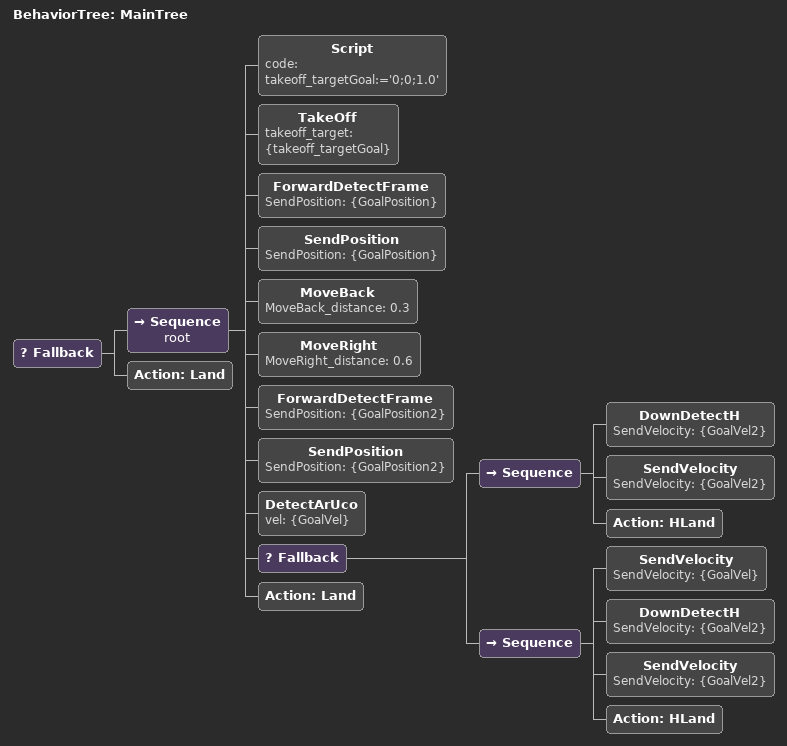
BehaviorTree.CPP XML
<root BTCPP_format="4" >
	<BehaviorTree ID="MainTree">
		<Fallback>
			<Sequence name="root">
				<Script    code=" takeoff_targetGoal:='0;0;1.0' " />
				<TakeOff   takeoff_target="{takeoff_targetGoal}" />
				<ForwardDetectFrame   SendPosition="{GoalPosition}" />
				<SendPosition   SendPosition="{GoalPosition}" />
				<MoveBack MoveBack_distance="0.3"/>
				<MoveRight MoveRight_distance="0.6"/>
				<ForwardDetectFrame    SendPosition="{GoalPosition2}" />
				<SendPosition   SendPosition="{GoalPosition2}" />
				<DetectArUco    vel="{GoalVel}" />
				<Fallback>
					<Sequence>
						<DownDetectH    SendVelocity="{GoalVel2}" />
						<SendVelocity   SendVelocity="{GoalVel2}" />
						<Action ID="HLand"/>
					</Sequence>
					<Sequence>
						<SendVelocity   SendVelocity="{GoalVel}" />
						<DownDetectH    SendVelocity="{GoalVel2}" />
						<SendVelocity   SendVelocity="{GoalVel2}" />
						<Action ID="HLand"/>
					</Sequence>
				</Fallback>
				<Action ID="Land"/>
			</Sequence>
			<Action ID="Land"/>
		</Fallback>
	</BehaviorTree>
</root>
